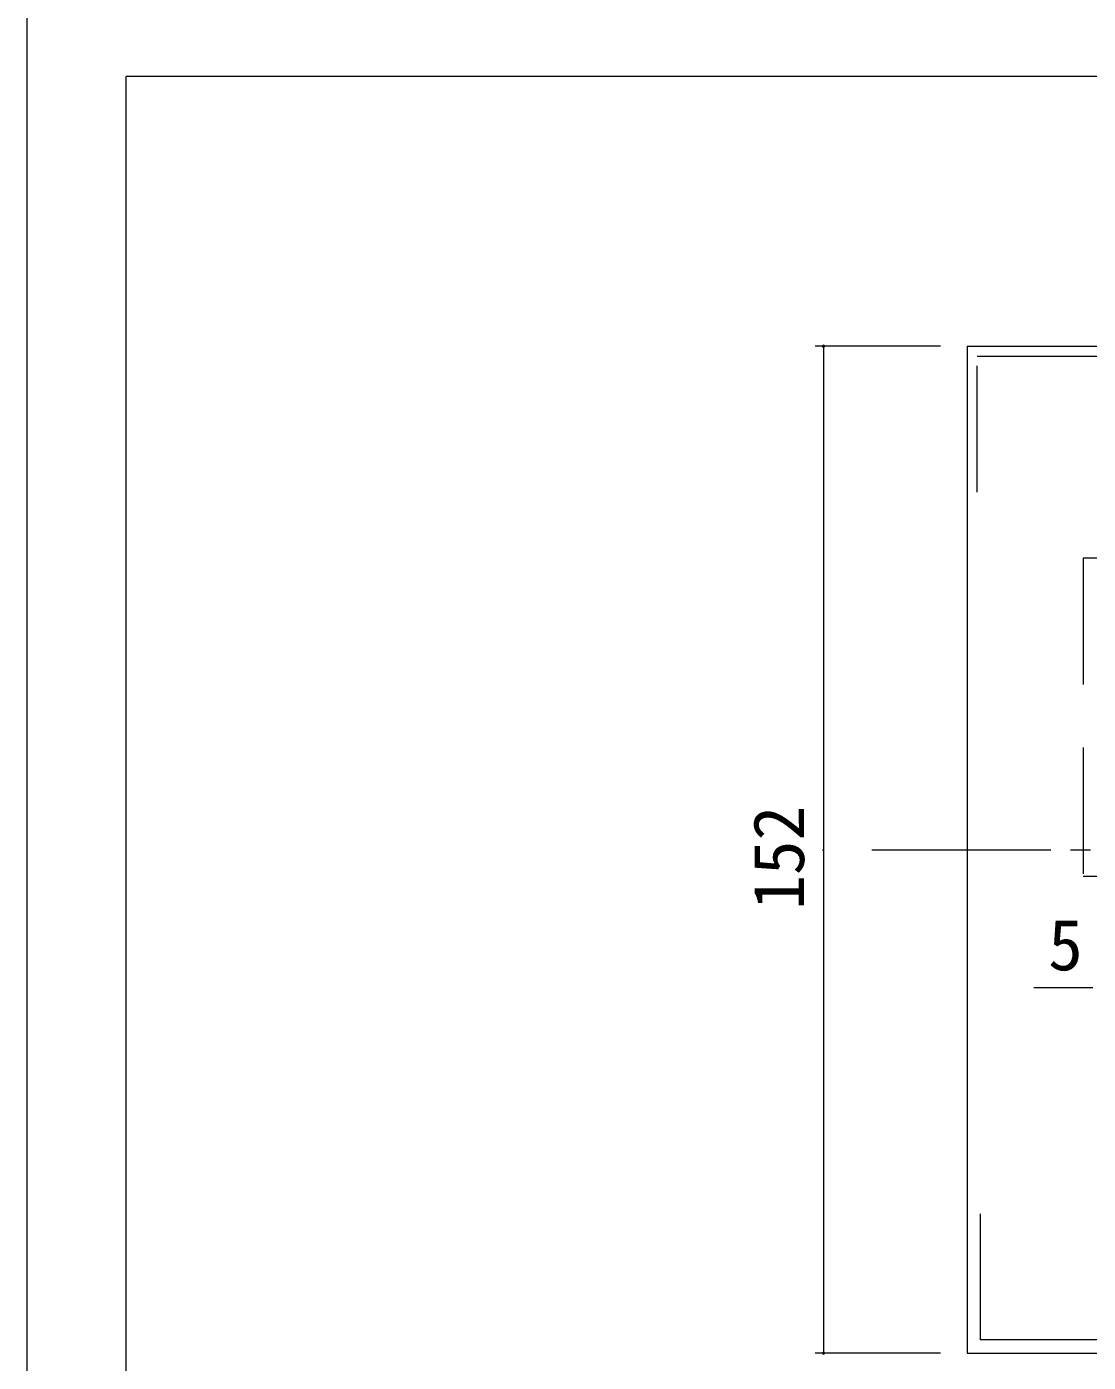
# Model space of a CAD drawing. Units: millimetres on the paper, enlarged 10 times, with parts at other scales. Extents: x -2000 to 2000, y -1385 to 1385.
# Drawn here: x -2000 to -1466, y -765 to -92 of the extents above; entities that cross this region are included whole.
import ezdxf
from ezdxf.enums import TextEntityAlignment as Align

# ---------------------------------------------------------------- set-up
doc = ezdxf.new("R2010")
doc.units = ezdxf.units.MM
doc.header["$LTSCALE"] = 10
doc.linetypes.add('CHAIN2', pattern=[12, 9, -1, 1, -1])
doc.linetypes.add('USER2', pattern=[9.525, 6.35, -3.175])
doc.layers.add('1-1_0', color=7, linetype='Continuous', lineweight=20)
doc.layers.add('2-0_18', color=7, linetype='Continuous', lineweight=18)
doc.styles.add('ＭＳ ゴシック', font='')
doc.styles.get('ＭＳ ゴシック').set_extended_font_data('MS Gothic')

msp = doc.modelspace()

# ---------------------------------------------------------------- linework, layer by layer
at = {"layer": '1-1_0'}
for p in [(380, -117.5), (380, -117.5), (-1950, -1017.5), (380, -117.5), (380, -117.5), (-1950, -1017.5)]:
    msp.add_line(p, (-1950, -117.5), dxfattribs=at)
msp.add_lwpolyline([(2000, -1385), (2000, 1385), (-2000, 1385), (-2000, -1385)], dxfattribs=at)
at = {"layer": '2-0_18', "color": 4, "lineweight": 9}
for p, q in [((-1540.13, -253.33), (-1603.2, -253.33)), ((-1599.03, -253.33), (-1599.03, -760)), ((-1599.03, -316.67), (-1599.03, -696.67)), ((-1599.62, -506.67), (-1599.03, -506.67)), ((-1599.62, -506.67), (-1599.03, -506.67)), ((-1463.46, -576.16), (-1493.25, -576.16)), ((-1540.13, -760), (-1603.2, -760))]:
    msp.add_line(p, q, dxfattribs=at)
at = {"layer": '2-0_18', "lineweight": 20}
for p, q in [((-1526.8, -253.33), (-1455.13, -253.33)), ((-1526.8, -253.33), (-1526.8, -760)), ((-1526.8, -316.67), (-1526.8, -696.67)), ((-1526.8, -760), (-1455.13, -760))]:
    msp.add_line(p, q, dxfattribs=at)
at = {"layer": '2-0_18', "color": 4, "linetype": 'CHAIN2', "lineweight": 9}
msp.add_line((-1574.73, -506.68), (-1127.46, -506.68), dxfattribs=at)
at = {"layer": '2-0_18', "linetype": 'USER2', "lineweight": 20}
for points in [[(-1521.8, -326.67), (-1521.8, -258.33), (-1457.2, -258.33), (-1451.8, -263.74), (-1451.8, -360), (-1468.46, -360), (-1468.46, -520), (-1453.46, -520)], [(-1453.46, -521.67), (-1453.46, -748.91), (-1457.89, -753.33), (-1520.13, -753.33), (-1520.13, -686.67)]]:
    msp.add_lwpolyline(points, dxfattribs=at)
at = {"layer": '2-0_18', "color": 4, "lineweight": 9}
for centre, start, end in [((-1599.03, -253.33), 90, 270), ((-1599.03, -253.33), 270, 90), ((-1599.03, -760), 90, 270), ((-1599.03, -760), 270, 90)]:
    msp.add_arc(centre, 0.521, start, end, dxfattribs=at)

# ---------------------------------------------------------------- texts
at = {"layer": '2-0_18', "style": 'ＭＳ ゴシック'}
msp.add_text('152', height=25.66, rotation=90, dxfattribs=at).set_placement((-1601.12, -536.89), align=Align.BOTTOM_LEFT)
msp.add_text('5', height=25.66, dxfattribs=at).set_placement((-1485.99, -575.05), align=Align.BOTTOM_LEFT)

doc.saveas('drawing.dxf')
